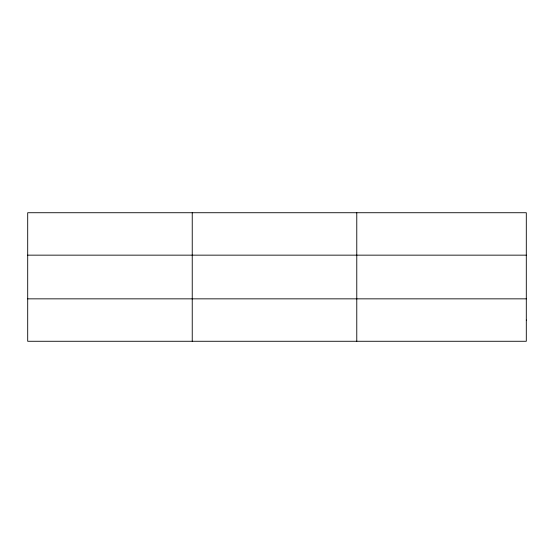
<?xml version="1.0" encoding="UTF-8"?>
<svg xmlns="http://www.w3.org/2000/svg" width="554" height="554" viewBox="0 0 554 554"><rect width="100%" height="100%" fill="white"/><g stroke="black" fill="none" stroke-linecap="round" stroke-linejoin="round"><path stroke-width="0.83" d="M192.238 212.729L192.238 341.271M356.776 212.729L356.776 341.271M27.7 255.152L526.3 255.152M27.7 298.848L526.3 298.848M526.3 320.06L526.3 341.271L27.7 341.271L27.7 212.729L526.3 212.729L526.3 320.06"/></g></svg>
